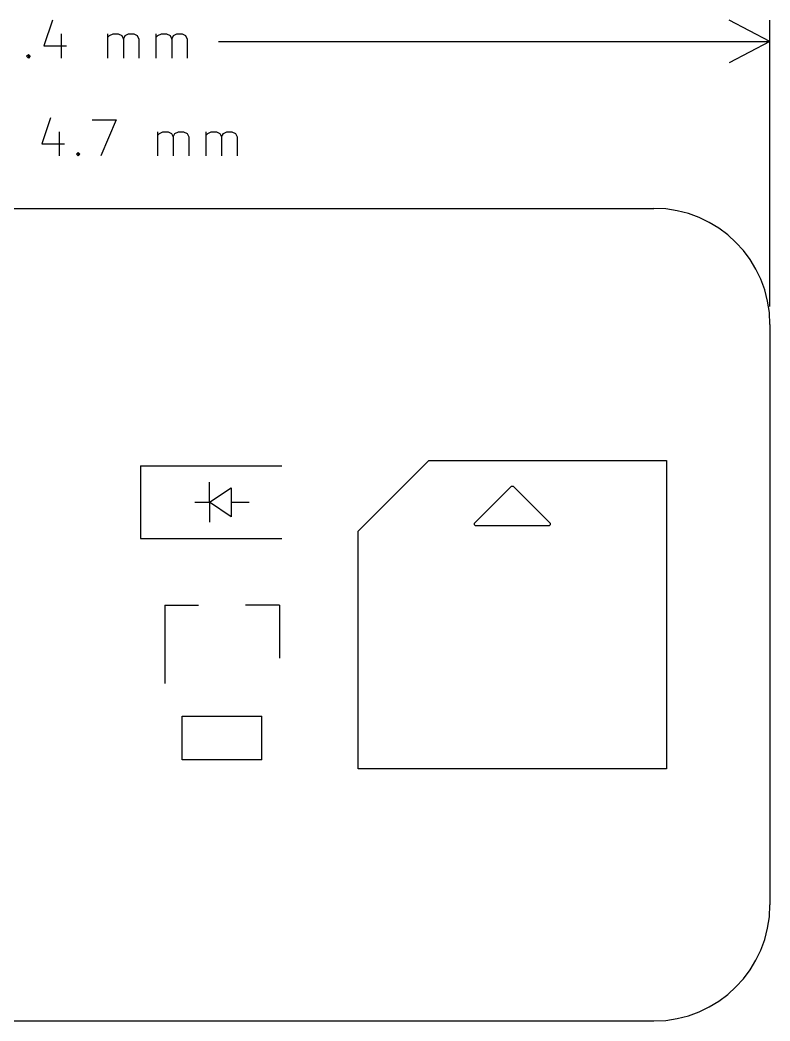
# Model space of a CAD drawing. Extents: x 89 to 133.4, y -135.3 to -104.8.
# Drawn here: x 112.73 to 133.4, y -132.4 to -104.81 of the extents above; entities that cross this region are included whole.
import ezdxf

# ---------------------------------------------------------------- set-up
doc = ezdxf.new("R2010")
doc.units = 0
doc.layers.add('BLACK', color=7, linetype='CONTINUOUS')

msp = doc.modelspace()

# ---------------------------------------------------------------- linework, layer by layer
at = {"layer": 'BLACK', "linetype": 'CONTINUOUS'}
for p, q in [((113.628571, -104.8072), (113.390476, -105.521485)), ((133.4, -105.4), (132.273496, -104.813579)), ((133.4, -112.7), (133.4, -104.81358)), ((113.866666, -105.188152), (113.866666, -105.854819)), ((115.152381, -105.854819), (115.152381, -105.188152)), ((115.152381, -105.28339), (115.2, -105.235771)), ((115.2, -105.235771), (115.295238, -105.188152)), ((115.295238, -105.188152), (115.438095, -105.188152)), ((115.438095, -105.188152), (115.533333, -105.235771)), ((115.533333, -105.235771), (115.580952, -105.331009)), ((115.580952, -105.331009), (115.628571, -105.235771)), ((115.580952, -105.331009), (115.580952, -105.854819)), ((115.628571, -105.235771), (115.723809, -105.188152)), ((115.723809, -105.188152), (115.866666, -105.188152)), ((115.866666, -105.188152), (115.961905, -105.235771)), ((115.961905, -105.235771), (116.009524, -105.331009)), ((116.009524, -105.331009), (116.009524, -105.854819)), ((116.485714, -105.854819), (116.485714, -105.188152)), ((116.485714, -105.28339), (116.533333, -105.235771)), ((116.533333, -105.235771), (116.628571, -105.188152)), ((116.628571, -105.188152), (116.771428, -105.188152)), ((116.771428, -105.188152), (116.866666, -105.235771)), ((116.866666, -105.235771), (116.914285, -105.331009)), ((116.914285, -105.331009), (116.961904, -105.235771)), ((116.914285, -105.331009), (116.914285, -105.854819)), ((116.961904, -105.235771), (117.057142, -105.188152)), ((117.057142, -105.188152), (117.199999, -105.188152)), ((117.199999, -105.188152), (117.295238, -105.235771)), ((117.295238, -105.235771), (117.342857, -105.331009)), ((117.342857, -105.331009), (117.342857, -105.854819)), ((118.205952, -105.4), (133.4, -105.4)), ((133.4, -105.4), (132.273496, -105.986421)), ((113.390476, -105.521485), (114.009523, -105.521485)), ((112.914286, -105.8072), (112.961905, -105.75958)), ((112.961905, -105.854819), (112.914286, -105.8072)), ((112.961905, -105.75958), (113.009524, -105.8072)), ((112.961905, -105.75958), (112.961905, -105.854819)), ((113.009524, -105.8072), (112.961905, -105.854819)), ((113.57381, -107.5072), (113.335715, -108.221485)), ((114.716667, -107.554819), (115.383333, -107.554819)), ((115.383333, -107.554819), (114.954762, -108.554819)), ((113.811905, -107.888152), (113.811905, -108.554819)), ((116.526191, -108.554819), (116.526191, -107.888152)), ((116.526191, -107.98339), (116.57381, -107.935771)), ((116.57381, -107.935771), (116.669048, -107.888152)), ((116.669048, -107.888152), (116.811905, -107.888152)), ((116.811905, -107.888152), (116.907143, -107.935771)), ((116.907143, -107.935771), (116.954762, -108.031009)), ((116.954762, -108.031009), (117.002381, -107.935771)), ((116.954762, -108.031009), (116.954762, -108.554819)), ((117.002381, -107.935771), (117.097619, -107.888152)), ((117.097619, -107.888152), (117.240476, -107.888152)), ((117.240476, -107.888152), (117.335715, -107.935771)), ((117.335715, -107.935771), (117.383334, -108.031009)), ((117.383334, -108.031009), (117.383334, -108.554819)), ((117.859524, -108.554819), (117.859524, -107.888152)), ((117.859524, -107.98339), (117.907143, -107.935771)), ((117.907143, -107.935771), (118.002381, -107.888152)), ((118.002381, -107.888152), (118.145238, -107.888152)), ((118.145238, -107.888152), (118.240476, -107.935771)), ((118.240476, -107.935771), (118.288095, -108.031009)), ((118.288095, -108.031009), (118.335714, -107.935771)), ((118.288095, -108.031009), (118.288095, -108.554819)), ((118.335714, -107.935771), (118.430952, -107.888152)), ((118.430952, -107.888152), (118.573809, -107.888152)), ((118.573809, -107.888152), (118.669048, -107.935771)), ((118.669048, -107.935771), (118.716667, -108.031009)), ((118.716667, -108.031009), (118.716667, -108.554819)), ((113.335715, -108.221485), (113.954762, -108.221485)), ((114.288096, -108.5072), (114.335715, -108.45958)), ((114.335715, -108.554819), (114.288096, -108.5072)), ((114.335715, -108.45958), (114.383334, -108.5072)), ((114.335715, -108.45958), (114.335715, -108.554819)), ((114.383334, -108.5072), (114.335715, -108.554819)), ((98.2, -110), (130.2, -110)), ((133.4, -113.2), (133.4, -129.2)), ((124, -116.95), (122.05, -118.9)), ((124, -116.95), (130.55, -116.95)), ((130.55, -116.95), (130.55, -125.45)), ((116.05, -117.1), (116.05, -119.1)), ((116.05, -117.1), (119.95, -117.1)), ((117.95, -118.1), (117.95, -117.55)), ((117.95, -118.1), (118.55, -117.7)), ((118.55, -117.7), (118.55, -118.5)), ((125.253806, -118.680866), (126.264645, -117.664644)), ((126.264645, -117.664644), (126.280866, -117.653806)), ((126.280866, -117.653806), (126.319135, -117.653806)), ((126.319135, -117.653806), (126.319322, -117.653993)), ((126.319322, -117.653993), (127.335356, -118.664645)), ((117.55, -118.1), (117.95, -118.1)), ((117.95, -118.1), (117.95, -118.65)), ((118.55, -118.5), (117.95, -118.1)), ((118.55, -118.1), (119.05, -118.1)), ((122.05, -125.45), (122.05, -118.9)), ((125.253806, -118.719134), (125.253806, -118.680866)), ((125.280866, -118.746194), (125.253806, -118.719134)), ((125.3, -118.75), (125.280866, -118.746194)), ((127.319134, -118.746194), (125.3, -118.75)), ((127.319135, -118.746194), (127.319134, -118.746194)), ((127.346194, -118.719135), (127.319135, -118.746194)), ((127.335356, -118.664645), (127.346194, -118.680866)), ((127.346194, -118.680866), (127.346194, -118.719135)), ((116.05, -119.1), (119.95, -119.1)), ((116.72, -120.94), (116.72, -123.1)), ((116.72, -120.94), (117.65, -120.94)), ((119.88, -120.94), (118.95, -120.94)), ((119.88, -120.94), (119.88, -122.4)), ((117.2, -124), (119.4, -124)), ((117.2, -125.2), (117.2, -124)), ((119.4, -125.2), (119.4, -124)), ((119.4, -125.2), (117.2, -125.2)), ((130.55, -125.45), (122.05, -125.45)), ((98.2, -132.4), (130.2, -132.4))]:
    msp.add_line(p, q, dxfattribs=at)
at = {"layer": 'BLACK'}
for centre, start, end in [((130.2, -113.2), 0, 90), ((130.2, -129.2), -90, 0)]:
    msp.add_arc(centre, 3.2, start, end, dxfattribs=at)

doc.saveas('drawing.dxf')
